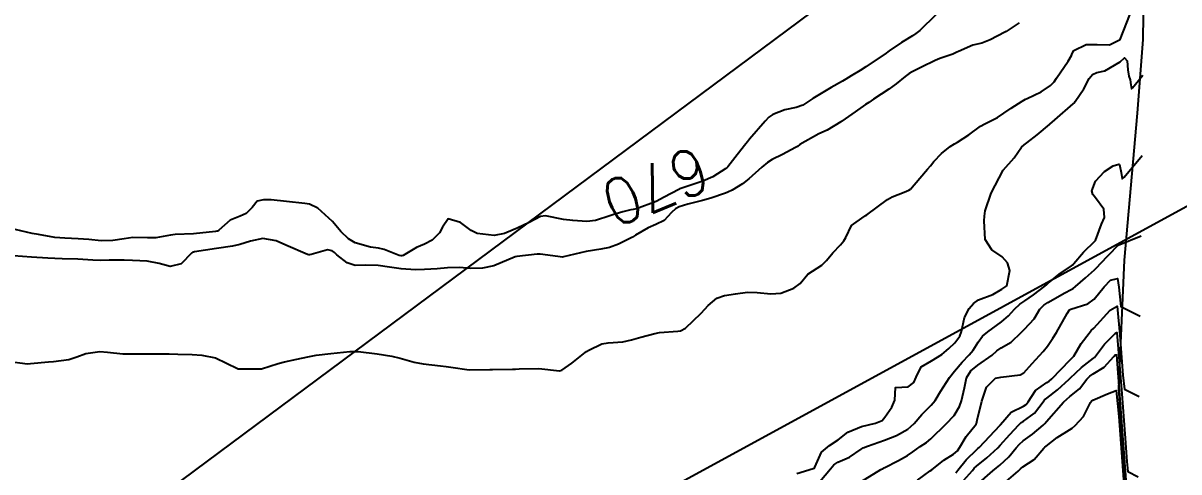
# Model space of a CAD drawing. Header units: metres. Extents: x 298520 to 308411, y 7433745 to 7450750.
# Drawn here: x 300466.6 to 300566.7, y 7445314.7 to 7445353.5 of the extents above; entities that cross this region are included whole.
import ezdxf
from ezdxf.enums import TextEntityAlignment as Align

# ---------------------------------------------------------------- set-up
doc = ezdxf.new("R2010")
doc.units = ezdxf.units.M
doc.header["$LTSCALE"] = 10
doc.linetypes.add('CONTINUO', pattern=[0])
for name, color, linetype in [('Area', 45, 'Continuous'), ('Cotas', 45, 'Continuous'), ('Curvas de Nivel 1m', 11, 'Continuous'), ('Curvas de Nivel 5m', 15, 'Continuous'), ('TEXTO', 45, 'Continuous')]:
    doc.layers.add(name, color=color, linetype=linetype)
doc.styles.add('Style-STANDARD', font='STANDARD.shx')

msp = doc.modelspace()

# ---------------------------------------------------------------- linework, layer by layer
at = {"layer": 'Area'}
msp.add_polyline3d([(300567.27, 7445403.21, 676.18), (300566.28, 7445396.99, 676.53), (300566.21, 7445394.95, 673.82), (300565.84, 7445388.83, 670.74), (300565.77, 7445387.65, 670.81), (300565.76, 7445386.18, 670.79), (300565.06, 7445379.19, 670.94), (300564.95, 7445368.7, 682.43), (300564.45, 7445363, 683.22), (300563.81, 7445359.34, 684.63), (300563.64, 7445358.17, 685.59), (300563.54, 7445352.06, 677.03), (300563.04, 7445345.68, 672.74), (300561.91, 7445332.96, 677.81), (300561.42, 7445321.88, 675.86), (300563.64, 7445289.99, 675.24), (300563.97, 7445285.75, 675.95), (300564.16, 7445283.21, 676.91), (300565.28, 7445276.14, 677.77), (300569.38, 7445245.76, 677.32)], dxfattribs=at)
at = {"layer": 'Curvas de Nivel 1m', "flags": 128}
for points, elevation in [([(300465.25, 7445324.23), (300467.01, 7445324), (300467.25, 7445324.02), (300468.81, 7445324.18), (300469.25, 7445324.21), (300470.58, 7445324.39), (300471.26, 7445324.62), (300472.05, 7445324.91), (300473.26, 7445325.06), (300473.92, 7445325.01), (300475.26, 7445324.88), (300476.03, 7445324.88), (300477.26, 7445324.88), (300478.02, 7445324.87), (300479.26, 7445324.87), (300480.01, 7445324.85), (300481.26, 7445324.8), (300482.1, 7445324.74), (300483.26, 7445324.51), (300485.19, 7445323.6), (300485.24, 7445323.58), (300487.21, 7445323.56), (300487.24, 7445323.56), (300488.71, 7445324.04), (300489.25, 7445324.18), (300490.31, 7445324.42), (300491.26, 7445324.62), (300491.99, 7445324.74), (300493.26, 7445324.89), (300494.91, 7445325.07), (300495.26, 7445325.08), (300495.62, 7445325.06), (300497.26, 7445324.88), (300498.54, 7445324.66), (300499.25, 7445324.48), (300500.46, 7445324.15), (300501.25, 7445324.01), (300502.75, 7445323.84), (300503.25, 7445323.78), (300503.64, 7445323.72), (300505.24, 7445323.48), (300507.02, 7445323.51), (300507.25, 7445323.52), (300508.98, 7445323.53), (300509.25, 7445323.54), (300509.55, 7445323.56), (300511.25, 7445323.61), (300513.05, 7445323.4), (300513.25, 7445323.45), (300514.12, 7445324.07), (300515.26, 7445324.98), (300515.38, 7445325.06), (300515.58, 7445325.18), (300516.71, 7445325.73), (300517.27, 7445325.82), (300518.52, 7445325.9), (300519.28, 7445326.09), (300520.09, 7445326.32), (300521.29, 7445326.62), (300521.69, 7445326.7), (300523.29, 7445326.83), (300523.51, 7445326.87), (300523.94, 7445327.08), (300525.31, 7445328.38), (300525.63, 7445328.74), (300525.91, 7445329.05), (300526.68, 7445329.69), (300527.33, 7445329.9), (300528.29, 7445330.07), (300529.33, 7445330.19), (300530.17, 7445330.16), (300531.33, 7445330.05), (300532.2, 7445330.11), (300533.33, 7445330.54), (300533.87, 7445330.96), (300534.54, 7445331.75), (300535.35, 7445332.28), (300535.76, 7445332.53), (300536.17, 7445332.93), (300536.7, 7445333.6), (300537.38, 7445334.31), (300537.67, 7445334.63), (300537.83, 7445334.92), (300538.33, 7445335.98), (300539.41, 7445336.76), (300539.51, 7445336.8), (300539.65, 7445336.9), (300541.43, 7445338.21), (300541.84, 7445338.45), (300542.88, 7445338.86), (300543.28, 7445339.01), (300543.44, 7445339.12), (300544.24, 7445340.05), (300544.89, 7445340.84), (300545.16, 7445341.14), (300545.46, 7445341.49), (300546.1, 7445342.19), (300546.86, 7445342.81), (300547.25, 7445343.04), (300547.49, 7445343.17), (300548.49, 7445343.8), (300549.5, 7445344.55), (300549.86, 7445344.77), (300550.95, 7445345.32), (300551.52, 7445345.67), (300552.14, 7445346.12), (300553.09, 7445346.73), (300553.38, 7445346.89), (300553.54, 7445346.96), (300554.73, 7445347.52), (300555.54, 7445348.07), (300555.86, 7445348.4), (300556.08, 7445348.7), (300557.07, 7445350.19), (300557.36, 7445350.68), (300557.43, 7445350.83), (300557.58, 7445351.1), (300558.64, 7445351.62), (300559.59, 7445351.62), (300560.65, 7445351.59), (300561.59, 7445352.04), (300562.72, 7445355)], 669), ([(300552.84, 7445353.51), (300551.72, 7445352.75), (300551.65, 7445352.71), (300551.6, 7445352.68), (300550.33, 7445352.03), (300549.59, 7445351.75), (300548.82, 7445351.55), (300547.58, 7445351.03), (300547.43, 7445350.95), (300547.08, 7445350.8), (300545.98, 7445350.4), (300545.57, 7445350.23), (300544.38, 7445349.66), (300543.56, 7445349.25), (300543.31, 7445349.1), (300542.98, 7445348.86), (300542.18, 7445348.23), (300541.54, 7445347.76), (300540.23, 7445346.89), (300539.81, 7445346.62), (300539.53, 7445346.42), (300538.64, 7445345.79), (300537.5, 7445344.99), (300537.46, 7445344.96), (300537.41, 7445344.92), (300536.22, 7445344.21), (300535.49, 7445343.91), (300533.86, 7445342.96), (300533.65, 7445342.8), (300533.48, 7445342.7), (300532.34, 7445342.11), (300531.46, 7445341.68), (300531.04, 7445341.42), (300530.56, 7445341), (300529.44, 7445339.99), (300528.88, 7445339.58), (300527.99, 7445339.03), (300527.63, 7445338.84), (300527.43, 7445338.76), (300526.16, 7445338.32), (300525.42, 7445338.12), (300524.15, 7445337.81), (300523.42, 7445337.58), (300523.09, 7445337.42), (300522.75, 7445337.1), (300522.11, 7445336.4), (300521.4, 7445336.04), (300520.73, 7445335.78), (300519.64, 7445335.14), (300519.38, 7445334.97), (300518.16, 7445334.36), (300517.37, 7445334.06), (300516.63, 7445333.91), (300515.37, 7445333.73), (300513.4, 7445333.25), (300513.36, 7445333.24), (300513.33, 7445333.24), (300511.37, 7445333.49), (300511.11, 7445333.49), (300509.36, 7445333.29), (300509.2, 7445333.25), (300507.36, 7445332.49), (300506.37, 7445332.27), (300505.35, 7445332.25), (300504.38, 7445332.34), (300503.35, 7445332.32), (300502.46, 7445332.23), (300501.35, 7445332.16), (300500.58, 7445332.13), (300499.35, 7445332.21), (300498.34, 7445332.37), (300497.35, 7445332.51), (300496.22, 7445332.55), (300495.35, 7445332.52), (300494.66, 7445332.73), (300493.78, 7445333.44), (300493.56, 7445333.64), (300493.37, 7445333.77), (300492.96, 7445333.86), (300491.54, 7445333.47), (300491.4, 7445333.43), (300491.36, 7445333.43), (300491.23, 7445333.47), (300489.37, 7445334.27), (300488.51, 7445334.64), (300487.38, 7445334.83), (300486.29, 7445334.61), (300485.37, 7445334.33), (300484.73, 7445334.18), (300483.37, 7445333.98), (300481.45, 7445333.68), (300481.36, 7445333.67), (300481.3, 7445333.66), (300481.21, 7445333.59), (300480.31, 7445332.65), (300479.35, 7445332.42), (300478.4, 7445332.67), (300477.36, 7445332.88), (300476.08, 7445332.93), (300475.36, 7445332.97), (300474.06, 7445332.97), (300473.36, 7445332.94), (300472.65, 7445332.98), (300471.36, 7445333.06), (300470, 7445333.08), (300469.36, 7445333.1), (300468.75, 7445333.13), (300467.36, 7445333.22), (300465.8, 7445333.33)], 669), ([(300535.13, 7445313.29), (300536.51, 7445314.93), (300536.8, 7445315.28), (300537.15, 7445315.49), (300538.15, 7445315.92), (300539.17, 7445316.62), (300539.34, 7445316.73), (300539.7, 7445316.89), (300541.18, 7445317.4), (300542.23, 7445317.81), (300543.19, 7445318.36), (300543.47, 7445318.57), (300543.74, 7445318.84), (300544.42, 7445319.62), (300545.22, 7445320.43), (300545.55, 7445320.83), (300546.04, 7445321.62), (300546.8, 7445322.81), (300547.25, 7445323.38), (300547.91, 7445324.14), (300548.52, 7445324.79), (300548.85, 7445325.2), (300549.28, 7445325.89), (300549.67, 7445326.39), (300550.11, 7445326.77), (300551.3, 7445327.65), (300551.9, 7445328.15), (300552.44, 7445328.74), (300552.88, 7445329.17), (300553.32, 7445329.45), (300554.08, 7445329.96), (300555.06, 7445330.71), (300555.2, 7445330.84), (300555.34, 7445330.97), (300556.29, 7445331.76), (300557.36, 7445332.49), (300557.47, 7445332.57), (300557.58, 7445332.68), (300558.4, 7445333.65), (300559.38, 7445334.6), (300559.43, 7445334.66), (300559.97, 7445336.09), (300560.21, 7445336.65), (300560.16, 7445337.39), (300559.43, 7445338.36), (300559.22, 7445338.66), (300559.13, 7445338.97), (300559.44, 7445339.8), (300560.21, 7445340.65), (300560.97, 7445341.13), (300561.46, 7445341.27), (300561.53, 7445341.25), (300561.65, 7445340.55), (300561.76, 7445339.99), (300561.91, 7445340.16), (300563.47, 7445342.01)], 671), ([(300539.13, 7445313.81), (300540.86, 7445314.87), (300541.05, 7445314.96), (300541.15, 7445315.01), (300542.38, 7445315.63), (300543.16, 7445316.08), (300543.62, 7445316.39), (300544.28, 7445316.84), (300544.81, 7445317.2), (300545.18, 7445317.53), (300546.53, 7445318.81), (300547.2, 7445319.53), (300547.68, 7445320.32), (300547.84, 7445320.79), (300548.09, 7445321.94), (300548.29, 7445322.79), (300548.65, 7445323.39), (300549.25, 7445323.9), (300550.49, 7445324.76), (300550.91, 7445325.12), (300551.27, 7445325.38), (300552.13, 7445325.89), (300553.03, 7445326.73), (300553.16, 7445326.86), (300553.3, 7445326.99), (300554.12, 7445327.91), (300554.63, 7445328.72), (300554.96, 7445329.07), (300555.32, 7445329.31), (300556.79, 7445330.15), (300557.33, 7445330.42), (300557.5, 7445330.51), (300557.71, 7445330.68), (300558.57, 7445331.44), (300559.36, 7445332.13), (300559.62, 7445332.39), (300559.86, 7445332.65), (300561.38, 7445334.25), (300561.4, 7445334.27), (300563.39, 7445335.07)], 672), ([(300544.04, 7445313.94), (300545.14, 7445314.74), (300545.27, 7445314.83), (300546.3, 7445315.67), (300547.16, 7445316.19), (300547.49, 7445316.48), (300547.71, 7445316.79), (300548.25, 7445317.72), (300549.12, 7445318.78), (300549.14, 7445318.83), (300549.2, 7445319.13), (300549.6, 7445320.77), (300550.02, 7445321.98), (300550.8, 7445322.76), (300551.24, 7445322.86), (300552.93, 7445323.05), (300553.25, 7445323.22), (300553.95, 7445324.02), (300554.6, 7445324.72), (300554.92, 7445325.06), (300555.28, 7445325.54), (300555.76, 7445326.22), (300556.07, 7445326.7), (300556.98, 7445328.35), (300557.2, 7445328.68), (300557.31, 7445328.74), (300558.79, 7445329.19), (300559.32, 7445329.59), (300560.19, 7445330.65), (300560.74, 7445331.24), (300561.34, 7445331.39), (300561.46, 7445330.63), (300561.63, 7445328.96), (300563.3, 7445328.12)], 673), ([(300547.35, 7445314.59), (300547.53, 7445314.8), (300548.25, 7445315.69), (300549.17, 7445316.59), (300549.27, 7445316.68), (300549.38, 7445316.78), (300551.19, 7445318.71), (300551.21, 7445318.73), (300551.22, 7445318.75), (300552.13, 7445319.81), (300553.21, 7445320.34), (300553.45, 7445320.49), (300553.61, 7445320.73), (300554.25, 7445321.7), (300555.24, 7445322.38), (300555.44, 7445322.51), (300555.65, 7445322.7), (300557.26, 7445324.35), (300557.43, 7445324.51), (300557.58, 7445324.68), (300558.2, 7445325.75), (300558.88, 7445326.66), (300559.08, 7445326.88), (300559.3, 7445327.08), (300560.72, 7445328.64), (300561.32, 7445329), (300561.54, 7445326.49), (300561.81, 7445323.01), (300561.94, 7445321.82), (300563.22, 7445321.18)], 674), ([(300549.13, 7445313.52), (300550.57, 7445314.76), (300550.88, 7445315.02), (300551.15, 7445315.24), (300551.95, 7445315.96), (300552.58, 7445316.74), (300552.85, 7445317.06), (300553.18, 7445317.35), (300553.98, 7445317.93), (300554.91, 7445318.71), (300555.05, 7445318.85), (300555.2, 7445319.01), (300556.66, 7445320.69), (300556.95, 7445320.96), (300557.22, 7445321.17), (300558.05, 7445321.85), (300558.7, 7445322.67), (300558.96, 7445322.95), (300559.25, 7445323.14), (300560.19, 7445323.71), (300561.02, 7445324.64), (300561.13, 7445324.78), (300561.26, 7445324.78), (300561.98, 7445315.1), (300562.26, 7445311.25)], 676), ([(300551.13, 7445313.34), (300552.75, 7445314.73), (300552.95, 7445314.93), (300553.15, 7445315.09), (300554.14, 7445315.73), (300554.97, 7445316.71), (300555.07, 7445316.81), (300555.17, 7445316.89), (300556.11, 7445317.62), (300557.19, 7445318.31), (300557.41, 7445318.45), (300557.69, 7445318.67), (300558.41, 7445319.45), (300559.01, 7445320.66), (300559.1, 7445320.78), (300559.22, 7445320.86), (300560.47, 7445321.4), (300561.23, 7445321.69), (300561.47, 7445319.44), (300562.59, 7445304.27)], 677)]:
    msp.add_lwpolyline(points, dxfattribs=dict(at, elevation=elevation))
at = {"layer": 'Curvas de Nivel 5m', "flags": 128}
for points, elevation in [([(300545.62, 7445354.19), (300544.24, 7445352.84), (300543.89, 7445352.56), (300543.6, 7445352.38), (300542.65, 7445351.8), (300541.58, 7445351.06), (300541.47, 7445350.98), (300541.32, 7445350.87), (300539.56, 7445349.69), (300539.08, 7445349.38), (300538.29, 7445348.91), (300537.84, 7445348.63), (300537.55, 7445348.46), (300536.57, 7445347.9), (300535.54, 7445347.31), (300534.98, 7445346.95), (300534.1, 7445346.38), (300533.52, 7445346.17), (300532.54, 7445345.96), (300531.51, 7445345.57), (300531.17, 7445345.33), (300530.85, 7445345), (300529.49, 7445343.43), (300529.32, 7445343.19), (300529.19, 7445343.02), (300528.42, 7445342.08), (300527.61, 7445341.04), (300527.53, 7445340.96), (300527.45, 7445340.91), (300526.32, 7445340.18), (300525.44, 7445339.79), (300523.47, 7445339.13), (300523.43, 7445339.11), (300523.41, 7445339.11), (300523.39, 7445339.09), (300522.12, 7445338.41), (300521.42, 7445338.04), (300519.7, 7445337.42), (300519.42, 7445337.36), (300519.23, 7445337.32), (300518.53, 7445337.15), (300517.67, 7445336.89), (300517.41, 7445336.8), (300516.16, 7445336.41), (300515.4, 7445336.31), (300514.2, 7445336.4), (300513.4, 7445336.5), (300511.83, 7445336.8), (300511.41, 7445336.75), (300510.42, 7445336.22), (300509.39, 7445335.73), (300509.05, 7445335.59), (300508.3, 7445335.27), (300507.38, 7445335.11), (300505.91, 7445335.29), (300505.39, 7445335.54), (300504.49, 7445336.22), (300503.4, 7445336.54), (300502.92, 7445335.81), (300502.67, 7445335.34), (300502.03, 7445334.69), (300501.37, 7445334.36), (300500.67, 7445334.06), (300499.52, 7445333.37), (300499.4, 7445333.33), (300499.36, 7445333.33), (300499.33, 7445333.33), (300499.17, 7445333.37), (300497.88, 7445333.9), (300497.37, 7445334), (300496.69, 7445334.09), (300495.37, 7445334.46), (300494.77, 7445334.82), (300494.12, 7445335.44), (300493.4, 7445336.3), (300492.13, 7445337.46), (300491.42, 7445337.81), (300491.01, 7445337.88), (300489.42, 7445338.03), (300488.09, 7445338.18), (300487.42, 7445338.2), (300486.88, 7445338.07), (300486.45, 7445337.53), (300485.93, 7445337.01), (300485.4, 7445336.78), (300484.53, 7445336.42), (300483.56, 7445335.56), (300483.45, 7445335.49), (300483.38, 7445335.47), (300483.28, 7445335.46), (300481.38, 7445335.25), (300479.79, 7445335.2), (300479.39, 7445335.14), (300478.12, 7445334.89), (300477.38, 7445334.91), (300476.11, 7445334.92), (300475.38, 7445334.82), (300474.39, 7445334.66), (300473.38, 7445334.65), (300472.32, 7445334.75), (300471.38, 7445334.82), (300470.24, 7445334.87), (300469.38, 7445334.94), (300467.96, 7445335.18), (300467.39, 7445335.29), (300465.43, 7445335.74)], 670), ([(300533.59, 7445314.52), (300535.01, 7445314.95), (300535.11, 7445314.99), (300535.14, 7445315.07), (300535.73, 7445316.37), (300536.41, 7445316.93), (300537.18, 7445317.43), (300538.01, 7445318.08), (300539.19, 7445318.58), (300540.39, 7445318.88), (300540.97, 7445319.1), (300541.2, 7445319.39), (300541.81, 7445320.26), (300542.07, 7445320.86), (300542.13, 7445321.96), (300543.23, 7445322.01), (300543.71, 7445322.38), (300543.92, 7445322.84), (300544.35, 7445323.74), (300545.26, 7445324.27), (300546.13, 7445324.82), (300546.74, 7445325.34), (300547.28, 7445325.81), (300547.7, 7445326.39), (300547.83, 7445326.79), (300548.09, 7445328.01), (300548.52, 7445328.79), (300548.87, 7445329.23), (300549.32, 7445329.55), (300550.56, 7445329.99), (300551.33, 7445330.46), (300551.51, 7445330.57), (300551.77, 7445330.75), (300552.02, 7445332.08), (300551.83, 7445332.75), (300551.37, 7445333.27), (300550.47, 7445333.86), (300549.89, 7445334.77), (300549.8, 7445336.38), (300549.82, 7445336.77), (300549.88, 7445337.23), (300550.41, 7445338.77), (300551.45, 7445340.75), (300552.4, 7445341.81), (300553.05, 7445342.73), (300553.27, 7445342.95), (300553.49, 7445343.11), (300554.39, 7445343.82), (300555.46, 7445344.71), (300555.48, 7445344.73), (300555.5, 7445344.74), (300555.91, 7445345.1), (300557.52, 7445346.5), (300557.61, 7445346.59), (300557.67, 7445346.68), (300558.43, 7445347.78), (300558.88, 7445348.67), (300559.19, 7445349.03), (300559.56, 7445349.19), (300560.25, 7445349.34), (300561.57, 7445350.11), (300561.95, 7445350.48), (300562.17, 7445350.21), (300562.25, 7445349.44), (300562.34, 7445348.88), (300562.43, 7445348.56), (300562.5, 7445348.12), (300562.56, 7445347.78), (300562.65, 7445347.88), (300563.55, 7445348.96)], 670), ([(300548.03, 7445313.9), (300548.8, 7445314.78), (300548.95, 7445314.97), (300549.15, 7445315.15), (300550.05, 7445315.88), (300550.98, 7445316.75), (300551.18, 7445316.96), (300552.04, 7445317.89), (300552.81, 7445318.73), (300553.01, 7445318.92), (300553.2, 7445319.04), (300554.17, 7445319.75), (300554.91, 7445320.71), (300555.04, 7445320.89), (300555.22, 7445321.03), (300556.16, 7445321.76), (300557.15, 7445322.68), (300557.24, 7445322.77), (300558.23, 7445323.7), (300559.26, 7445324.48), (300559.36, 7445324.56), (300559.45, 7445324.66), (300560.21, 7445325.71), (300561.14, 7445326.64), (300561.29, 7445326.72), (300561.71, 7445321.41), (300561.97, 7445317.96), (300562.16, 7445315.55), (300562.25, 7445314.68), (300563.14, 7445314.24)], 675)]:
    msp.add_lwpolyline(points, dxfattribs=dict(at, elevation=elevation))
at = {"layer": 'TEXTO', "linetype": 'CONTINUO'}
for points in [[(300572.23, 7445382.21, 0), (300375.64, 7445236.22, 0)], [(300581.26, 7445345.19, 0), (300373.42, 7445231.93, 0)]]:
    msp.add_polyline3d(points, dxfattribs=at)

# ---------------------------------------------------------------- texts
at = {"layer": 'Cotas', "style": 'Style-STANDARD'}
msp.add_text('670', height=4, rotation=202.2078, dxfattribs=at).set_placement((300521.39, 7445339.34, 670), align=Align.MIDDLE_CENTER)

doc.saveas('drawing.dxf')
